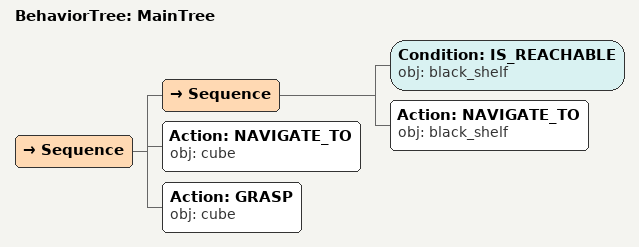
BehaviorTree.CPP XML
<root main_tree_to_execute="MainTree">
  <BehaviorTree ID="MainTree">
    <Sequence>
      <Sequence>
        <!-- Check black_shelf is reachable before NAVIGATE_TO -->
        <Condition ID="IS_REACHABLE" obj="black_shelf" />
        <!-- Navigate to black_shelf -->
        <Action ID="NAVIGATE_TO" obj="black_shelf" />
      </Sequence>
      <!-- Navigate to cube -->
      <Action ID="NAVIGATE_TO" obj="cube" />
      <!-- Grasp cube -->
      <Action ID="GRASP" obj="cube" />
    </Sequence>
  </BehaviorTree>
</root>
